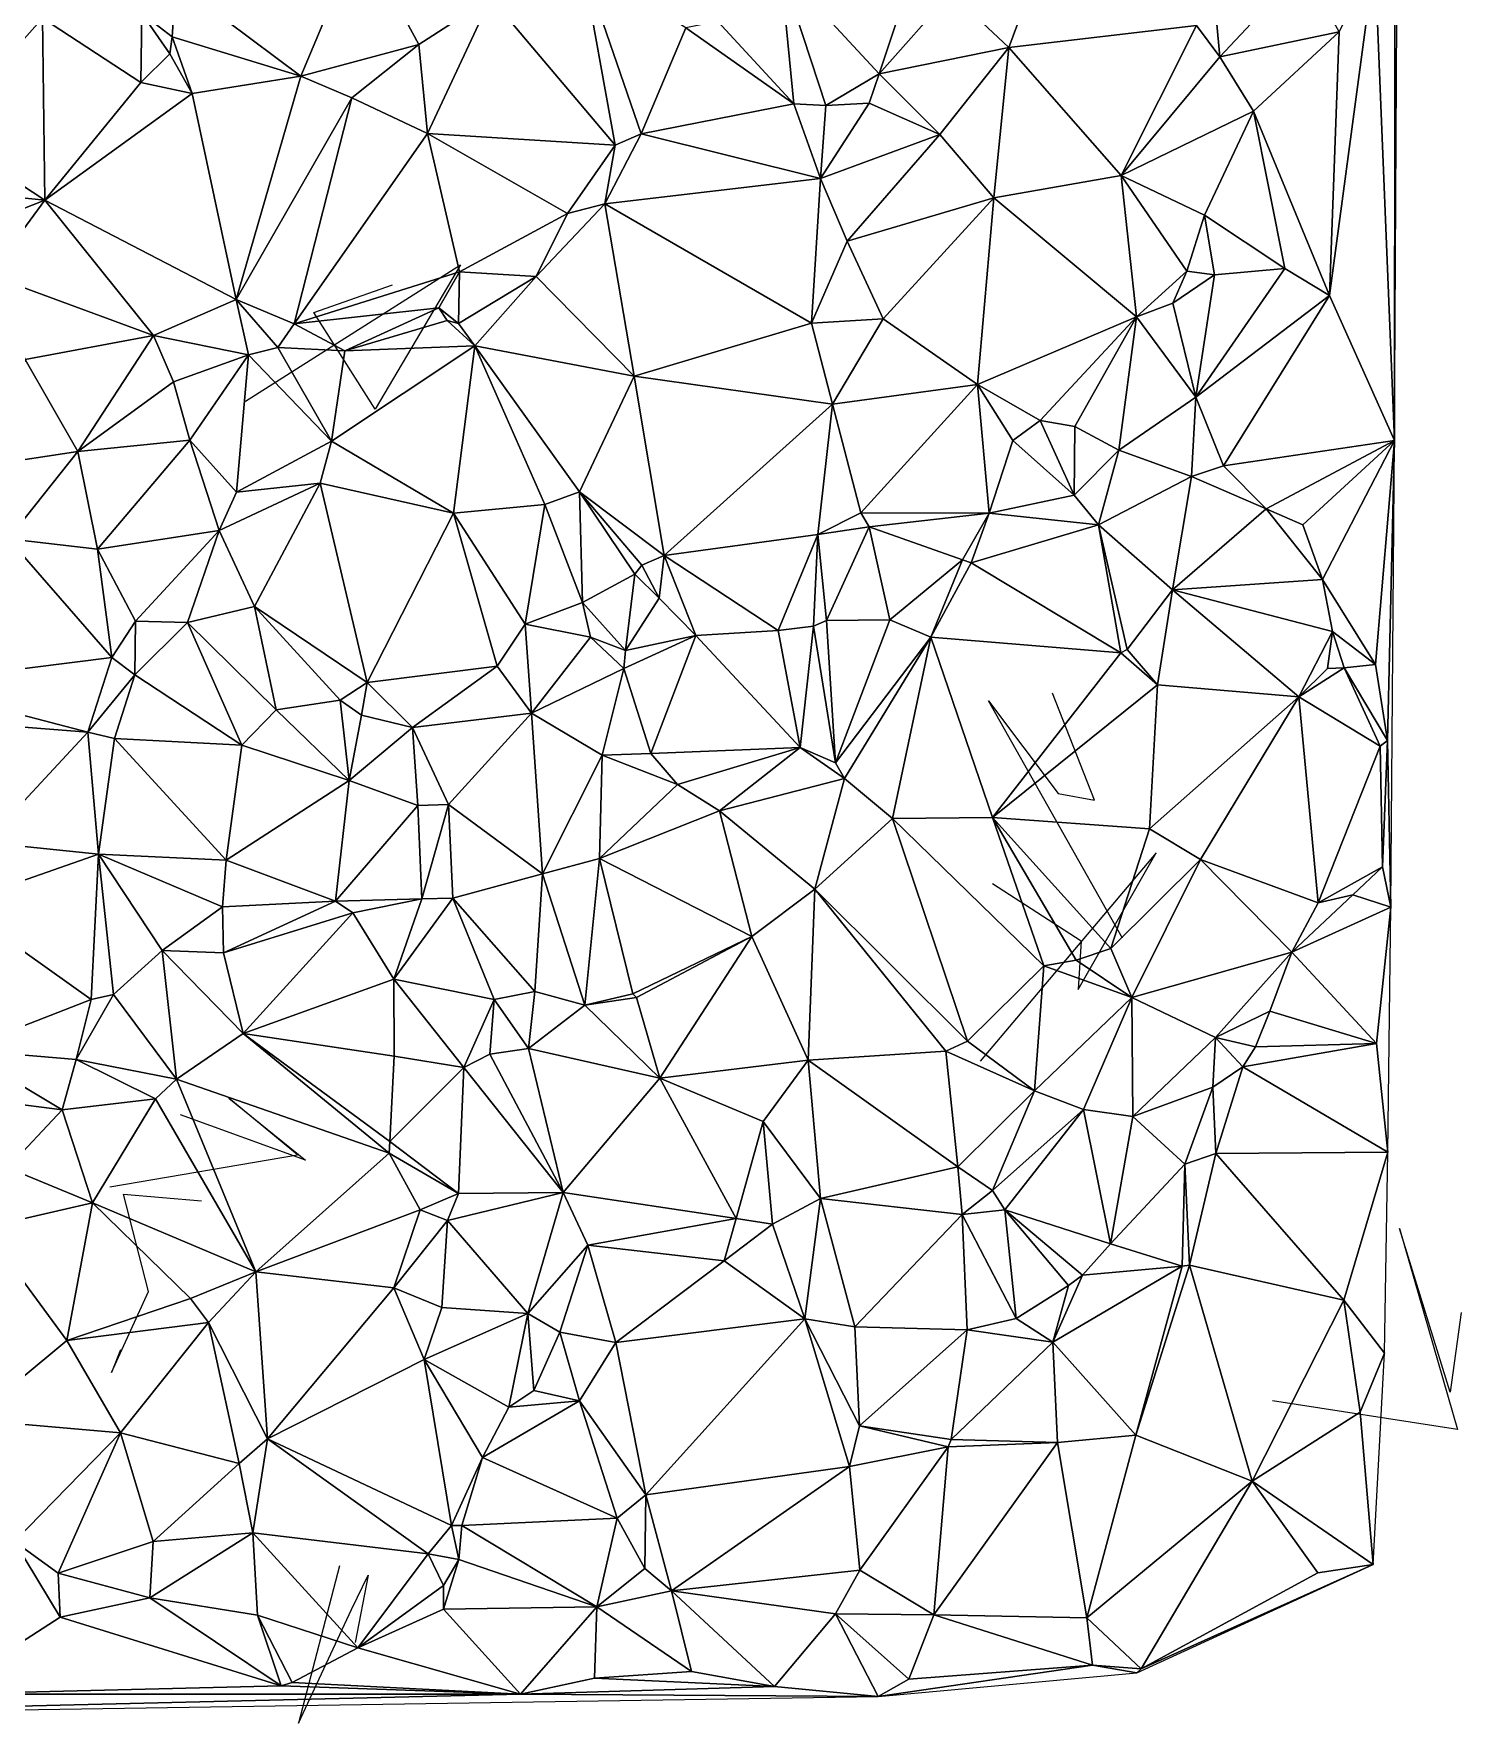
# Model space of a CAD drawing. Header units: metres. Extents: x -15 to 15.4, y -15 to 15.8.
# Drawn here: x 4.65 to 15.4, y -15.02 to -2.3 of the extents above; entities that cross this region are included whole.
import ezdxf

# ---------------------------------------------------------------- set-up
doc = ezdxf.new("R2010")
doc.units = ezdxf.units.M
doc.layers.add('CRACKS', color=1, linetype='Continuous')
doc.layers.add('STREET_MESH', color=7, linetype='Continuous')

msp = doc.modelspace()

# ---------------------------------------------------------------- linework, layer by layer
at = {"layer": 'CRACKS'}
for points in [[(6.241, -5.068, 0.1), (7.861, -4.042, 0.1), (7.218, -5.13, 0.1), (6.756, -4.4, 0.1), (7.347, -4.194, 0.1)], [(12.845, -9.113, 0.1), (11.836, -7.325, 0.1), (12.36, -8.022, 0.1), (12.635, -8.074, 0.1), (12.317, -7.268, 0.1)], [(11.865, -8.701, 0.1), (12.533, -9.132, 0.1), (12.51, -9.5, 0.1), (13.098, -8.469, 0.1), (11.772, -10.039, 0.1)], [(5.219, -10.985, 0.1), (6.634, -10.745, 0.1), (6.115, -10.318, 0.1), (6.694, -10.783, 0.1), (5.751, -10.442, 0.1)], [(5.299, -12.213, 0.1), (5.232, -12.383, 0.1), (5.511, -11.774, 0.1), (5.323, -11.04, 0.1), (5.909, -11.09, 0.1)], [(15.395, -11.931, 0.1), (15.312, -12.531, 0.1), (14.931, -11.299, 0.1), (15.366, -12.813, 0.1), (13.973, -12.595, 0.1)], [(6.95, -13.839, 0.1), (6.641, -15.023, 0.1), (7.039, -14.168, 0.1), (7.166, -13.908, 0.1), (7.067, -14.416, 0.1)]]:
    msp.add_polyline3d(points, dxfattribs=at)
at = {"layer": 'STREET_MESH'}
for points in [[(14.97, 8.73), (14.897, 0.512), (14.893, -5.364)], [(14.897, 0.512), (14.744, -1.728), (14.893, -5.364)], [(7.103, -1.562), (5.718, -1.917), (6.657, -2.622)], [(7.103, -1.562), (6.657, -2.622), (7.546, -2.384)], [(8.088, -2.033), (7.103, -1.562), (7.546, -2.384)], [(8.088, -2.033), (9.025, -3.142), (8.777, -1.763)], [(9.22, -3.055), (9.558, -2.257), (8.777, -1.763)], [(9.025, -3.142), (9.22, -3.055), (8.777, -1.763)], [(14.744, -1.728), (14.403, -4.273), (14.893, -5.364)], [(14.477, -2.288), (14.403, -4.273), (14.744, -1.728)], [(4.002, -1.813), (3.951, -3.044), (4.712, -2.186)], [(10.37, -2.83), (10.269, -1.801), (9.798, -2.211)], [(11.012, -2.605), (11.259, -1.867), (10.269, -1.801)], [(10.612, -2.843), (11.012, -2.605), (10.269, -1.801)], [(10.37, -2.83), (10.612, -2.843), (10.269, -1.801)], [(11.012, -2.605), (11.552, -1.993), (11.259, -1.867)], [(12.192, -1.857), (11.552, -1.993), (11.99, -2.405)], [(13.402, -2.241), (12.192, -1.857), (11.99, -2.405)], [(13.525, -1.899), (13.402, -2.241), (13.577, -2.476)], [(14.208, -1.804), (13.525, -1.899), (13.577, -2.476)], [(14.477, -2.288), (14.208, -1.804), (13.577, -2.476)], [(5.718, -1.917), (5.46, -2.151), (5.688, -2.326)], [(6.657, -2.622), (5.718, -1.917), (5.688, -2.326)], [(7.611, -3.054), (8.088, -2.033), (7.546, -2.384)], [(7.611, -3.054), (9.025, -3.142), (8.088, -2.033)], [(11.552, -1.993), (11.012, -2.605), (11.99, -2.405)], [(5.452, -2.67), (5.46, -2.151), (4.712, -2.186)], [(5.671, -2.453), (5.46, -2.151), (5.452, -2.67)], [(5.46, -2.151), (5.671, -2.453), (5.688, -2.326)], [(3.951, -3.044), (4.73, -3.556), (4.712, -2.186)], [(4.73, -3.556), (5.452, -2.67), (4.712, -2.186)], [(9.22, -3.055), (10.37, -2.83), (9.558, -2.257)], [(9.558, -2.257), (10.37, -2.83), (9.798, -2.211)], [(12.834, -3.369), (13.402, -2.241), (11.99, -2.405)], [(13.402, -2.241), (12.834, -3.369), (13.577, -2.476)], [(13.832, -2.885), (14.477, -2.288), (13.577, -2.476)], [(14.477, -2.288), (13.832, -2.885), (14.403, -4.273)], [(5.671, -2.453), (5.841, -2.753), (5.688, -2.326)], [(5.841, -2.753), (6.657, -2.622), (5.688, -2.326)], [(6.657, -2.622), (7.041, -2.784), (7.546, -2.384)], [(7.041, -2.784), (7.611, -3.054), (7.546, -2.384)], [(11.012, -2.605), (11.469, -3.06), (11.99, -2.405)], [(11.469, -3.06), (11.876, -3.538), (11.99, -2.405)], [(11.876, -3.538), (12.834, -3.369), (11.99, -2.405)], [(5.671, -2.453), (5.452, -2.67), (5.841, -2.753)], [(12.834, -3.369), (13.832, -2.885), (13.577, -2.476)], [(5.452, -2.67), (4.73, -3.556), (5.841, -2.753)], [(6.657, -2.622), (5.841, -2.753), (6.171, -4.304)], [(7.041, -2.784), (6.657, -2.622), (6.171, -4.304)], [(11.012, -2.605), (10.612, -2.843), (10.938, -2.825)], [(11.469, -3.06), (11.012, -2.605), (10.938, -2.825)], [(5.841, -2.753), (4.73, -3.556), (6.171, -4.304)], [(6.608, -4.486), (7.041, -2.784), (6.171, -4.304)], [(7.041, -2.784), (6.608, -4.486), (7.611, -3.054)], [(10.571, -3.393), (10.37, -2.83), (9.22, -3.055)], [(10.37, -2.83), (10.571, -3.393), (10.612, -2.843)], [(10.571, -3.393), (11.469, -3.06), (10.938, -2.825)], [(10.612, -2.843), (10.571, -3.393), (10.938, -2.825)], [(13.832, -2.885), (12.834, -3.369), (13.461, -3.668)], [(14.068, -4.071), (13.832, -2.885), (13.461, -3.668)], [(13.832, -2.885), (14.068, -4.071), (14.403, -4.273)], [(3.847, -3.466), (4.73, -3.556), (3.951, -3.044)], [(7.611, -3.054), (6.608, -4.486), (7.853, -4.096)], [(8.666, -3.655), (7.611, -3.054), (7.853, -4.096)], [(8.666, -3.655), (9.025, -3.142), (7.611, -3.054)], [(9.025, -3.142), (8.666, -3.655), (8.947, -3.583)], [(9.22, -3.055), (9.025, -3.142), (8.947, -3.583)], [(10.571, -3.393), (9.22, -3.055), (8.947, -3.583)], [(10.571, -3.393), (10.772, -3.864), (11.469, -3.06)], [(11.469, -3.06), (10.772, -3.864), (11.876, -3.538)], [(10.503, -4.481), (10.571, -3.393), (8.947, -3.583)], [(10.772, -3.864), (10.571, -3.393), (10.503, -4.481)], [(12.95, -4.435), (12.834, -3.369), (11.876, -3.538)], [(12.834, -3.369), (13.328, -4.09), (13.461, -3.668)], [(13.328, -4.09), (12.834, -3.369), (12.95, -4.435)], [(4.73, -3.556), (3.847, -3.466), (3.991, -3.846)], [(4.314, -4.121), (4.73, -3.556), (3.991, -3.846)], [(5.548, -4.575), (4.73, -3.556), (4.314, -4.121)], [(4.73, -3.556), (5.548, -4.575), (6.171, -4.304)], [(11.876, -3.538), (10.772, -3.864), (11.043, -4.45)], [(11.753, -4.944), (11.876, -3.538), (11.043, -4.45)], [(11.753, -4.944), (12.95, -4.435), (11.876, -3.538)], [(8.429, -4.131), (8.666, -3.655), (7.853, -4.096)], [(8.947, -3.583), (8.429, -4.131), (9.169, -4.88)], [(8.666, -3.655), (8.429, -4.131), (8.947, -3.583)], [(10.503, -4.481), (8.947, -3.583), (9.169, -4.88)], [(13.328, -4.09), (13.538, -4.118), (13.461, -3.668)], [(13.538, -4.118), (14.068, -4.071), (13.461, -3.668)], [(10.772, -3.864), (10.503, -4.481), (11.043, -4.45)], [(14.403, -4.273), (14.068, -4.071), (13.398, -5.038)], [(14.068, -4.071), (13.538, -4.118), (13.398, -5.038)], [(4.582, -4.754), (5.548, -4.575), (4.314, -4.121)], [(6.608, -4.486), (7.696, -4.367), (7.853, -4.096)], [(7.696, -4.367), (7.845, -4.483), (7.853, -4.096)], [(7.845, -4.483), (8.429, -4.131), (7.853, -4.096)], [(7.845, -4.483), (7.968, -4.652), (8.429, -4.131)], [(8.429, -4.131), (7.968, -4.652), (9.169, -4.88)], [(13.328, -4.09), (12.95, -4.435), (13.223, -4.331)], [(13.538, -4.118), (13.328, -4.09), (13.223, -4.331)], [(13.398, -5.038), (13.538, -4.118), (13.223, -4.331)], [(5.548, -4.575), (6.265, -4.721), (6.171, -4.304)], [(6.265, -4.721), (6.486, -4.665), (6.171, -4.304)], [(6.486, -4.665), (6.608, -4.486), (6.171, -4.304)], [(13.604, -5.555), (14.403, -4.273), (13.398, -5.038)], [(14.403, -4.273), (13.604, -5.555), (14.893, -5.364)], [(7.696, -4.367), (6.608, -4.486), (6.99, -4.691)], [(7.759, -4.461), (7.696, -4.367), (6.99, -4.691)], [(7.759, -4.461), (7.845, -4.483), (7.696, -4.367)], [(10.503, -4.481), (10.661, -5.091), (11.043, -4.45)], [(10.661, -5.091), (11.753, -4.944), (11.043, -4.45)], [(12.95, -4.435), (11.753, -4.944), (12.226, -5.214)], [(12.485, -5.26), (12.95, -4.435), (12.226, -5.214)], [(12.817, -5.438), (12.95, -4.435), (12.485, -5.26)], [(12.95, -4.435), (12.817, -5.438), (13.398, -5.038)], [(12.95, -4.435), (13.398, -5.038), (13.223, -4.331)], [(5.548, -4.575), (4.582, -4.754), (4.978, -5.447)], [(5.548, -4.575), (4.978, -5.447), (5.699, -4.924)], [(6.265, -4.721), (5.548, -4.575), (5.699, -4.924)], [(6.99, -4.691), (6.608, -4.486), (6.486, -4.665)], [(7.759, -4.461), (6.99, -4.691), (7.968, -4.652)], [(7.845, -4.483), (7.759, -4.461), (7.968, -4.652)], [(10.661, -5.091), (10.503, -4.481), (9.169, -4.88)], [(6.486, -4.665), (6.265, -4.721), (6.889, -5.369)], [(6.99, -4.691), (6.486, -4.665), (6.889, -5.369)], [(7.968, -4.652), (6.99, -4.691), (6.889, -5.369)], [(7.807, -5.911), (7.968, -4.652), (6.889, -5.369)], [(7.807, -5.911), (8.494, -5.848), (7.968, -4.652)], [(7.968, -4.652), (8.757, -5.751), (9.169, -4.88)], [(8.494, -5.848), (8.757, -5.751), (7.968, -4.652)], [(4.978, -5.447), (4.582, -4.754), (4.317, -5.548)], [(5.821, -5.363), (6.265, -4.721), (5.699, -4.924)], [(6.265, -4.721), (5.821, -5.363), (6.174, -5.753)], [(6.265, -4.721), (6.174, -5.753), (6.889, -5.369)], [(4.978, -5.447), (5.821, -5.363), (5.699, -4.924)], [(8.757, -5.751), (9.393, -6.231), (9.169, -4.88)], [(9.393, -6.231), (10.661, -5.091), (9.169, -4.88)], [(10.875, -5.91), (11.753, -4.944), (10.661, -5.091)], [(10.875, -5.91), (11.84, -5.912), (11.753, -4.944)], [(11.753, -4.944), (12.019, -5.364), (12.226, -5.214)], [(11.84, -5.912), (12.019, -5.364), (11.753, -4.944)], [(12.817, -5.438), (13.364, -5.637), (13.398, -5.038)], [(13.364, -5.637), (13.604, -5.555), (13.398, -5.038)], [(10.661, -5.091), (9.393, -6.231), (10.551, -6.073)], [(10.875, -5.91), (10.661, -5.091), (10.551, -6.073)], [(12.019, -5.364), (12.482, -5.777), (12.226, -5.214)], [(12.482, -5.777), (12.485, -5.26), (12.226, -5.214)], [(12.482, -5.777), (12.817, -5.438), (12.485, -5.26)], [(4.456, -6.106), (4.978, -5.447), (4.317, -5.548)], [(4.456, -6.106), (5.128, -6.184), (4.978, -5.447)], [(5.128, -6.184), (5.821, -5.363), (4.978, -5.447)], [(5.821, -5.363), (5.128, -6.184), (6.044, -6.043)], [(6.174, -5.753), (5.821, -5.363), (6.044, -6.043)], [(6.174, -5.753), (6.803, -5.687), (6.889, -5.369)], [(6.803, -5.687), (7.807, -5.911), (6.889, -5.369)], [(12.482, -5.777), (12.019, -5.364), (11.84, -5.912)], [(12.817, -5.438), (12.482, -5.777), (12.665, -6)], [(12.817, -5.438), (12.665, -6), (13.364, -5.637)], [(13.604, -5.555), (13.927, -5.879), (14.893, -5.364)], [(13.927, -5.879), (14.203, -6), (14.893, -5.364)], [(14.203, -6), (14.35, -6.411), (14.893, -5.364)], [(14.35, -6.411), (14.749, -7.052), (14.893, -5.364)], [(14.749, -7.052), (14.841, -7.624), (14.893, -5.364)], [(14.841, -7.624), (14.864, -8.879), (14.893, -5.364)], [(13.927, -5.879), (13.604, -5.555), (13.364, -5.637)], [(6.31, -6.614), (6.803, -5.687), (6.044, -6.043)], [(6.803, -5.687), (6.174, -5.753), (6.044, -6.043)], [(7.157, -7.186), (6.803, -5.687), (6.31, -6.614)], [(7.157, -7.186), (7.807, -5.911), (6.803, -5.687)], [(12.665, -6), (13.222, -6.49), (13.364, -5.637)], [(13.222, -6.49), (13.927, -5.879), (13.364, -5.637)], [(8.494, -5.848), (7.807, -5.911), (8.346, -6.748)], [(8.779, -6.586), (8.494, -5.848), (8.346, -6.748)], [(8.494, -5.848), (8.779, -6.586), (8.757, -5.751)], [(8.779, -6.586), (9.173, -6.372), (8.757, -5.751)], [(8.757, -5.751), (9.226, -6.304), (9.393, -6.231)], [(9.173, -6.372), (9.226, -6.304), (8.757, -5.751)], [(12.482, -5.777), (11.84, -5.912), (12.665, -6)], [(8.136, -7.064), (7.807, -5.911), (7.157, -7.186)], [(7.807, -5.911), (8.136, -7.064), (8.346, -6.748)], [(10.936, -6.016), (10.875, -5.91), (10.551, -6.073)], [(10.936, -6.016), (11.84, -5.912), (10.875, -5.91)], [(10.936, -6.016), (11.639, -6.264), (11.84, -5.912)], [(11.639, -6.264), (11.705, -6.285), (11.84, -5.912)], [(11.84, -5.912), (11.705, -6.285), (12.665, -6)], [(13.927, -5.879), (13.222, -6.49), (14.35, -6.411)], [(14.203, -6), (13.927, -5.879), (14.35, -6.411)], [(4.456, -6.106), (3.658, -7.198), (5.234, -6.998)], [(5.128, -6.184), (4.456, -6.106), (5.234, -6.998)], [(5.128, -6.184), (5.414, -6.726), (6.044, -6.043)], [(6.044, -6.043), (5.414, -6.726), (5.804, -6.735)], [(6.31, -6.614), (6.044, -6.043), (5.804, -6.735)], [(9.393, -6.231), (10.251, -6.796), (10.551, -6.073)], [(10.251, -6.796), (10.517, -6.764), (10.551, -6.073)], [(10.517, -6.764), (10.616, -6.721), (10.551, -6.073)], [(10.616, -6.721), (10.936, -6.016), (10.551, -6.073)], [(10.936, -6.016), (10.616, -6.721), (11.094, -6.715)], [(11.639, -6.264), (10.936, -6.016), (11.094, -6.715)], [(12.665, -6), (11.705, -6.285), (12.832, -6.964)], [(12.665, -6), (12.832, -6.964), (12.881, -6.94)], [(13.222, -6.49), (12.665, -6), (12.881, -6.94)], [(5.414, -6.726), (5.128, -6.184), (5.234, -6.998)], [(9.226, -6.304), (9.355, -6.553), (9.393, -6.231)], [(9.355, -6.553), (9.633, -6.834), (9.393, -6.231)], [(9.633, -6.834), (10.251, -6.796), (9.393, -6.231)], [(9.226, -6.304), (9.173, -6.372), (9.355, -6.553)], [(11.402, -6.846), (11.639, -6.264), (11.094, -6.715)], [(11.705, -6.285), (11.639, -6.264), (11.402, -6.846)], [(11.705, -6.285), (11.402, -6.846), (12.832, -6.964)], [(9.103, -6.946), (9.173, -6.372), (8.779, -6.586)], [(9.173, -6.372), (9.103, -6.946), (9.355, -6.553)], [(13.222, -6.49), (14.427, -6.804), (14.35, -6.411)], [(14.427, -6.804), (14.749, -7.052), (14.35, -6.411)], [(6.473, -7.393), (6.31, -6.614), (5.804, -6.735)], [(6.954, -7.32), (6.31, -6.614), (6.473, -7.393)], [(6.954, -7.32), (7.157, -7.186), (6.31, -6.614)], [(8.839, -6.847), (8.779, -6.586), (8.346, -6.748)], [(9.103, -6.946), (8.779, -6.586), (8.839, -6.847)], [(9.355, -6.553), (9.103, -6.946), (9.633, -6.834)], [(13.107, -7.205), (13.222, -6.49), (12.881, -6.94)], [(13.222, -6.49), (13.107, -7.205), (14.172, -7.294)], [(14.427, -6.804), (13.222, -6.49), (14.172, -7.294)], [(5.409, -7.129), (5.414, -6.726), (5.234, -6.998)], [(5.414, -6.726), (5.409, -7.129), (5.804, -6.735)], [(5.409, -7.129), (6.214, -7.66), (5.804, -6.735)], [(6.214, -7.66), (6.473, -7.393), (5.804, -6.735)], [(10.683, -7.791), (10.616, -6.721), (10.517, -6.764)], [(10.616, -6.721), (10.683, -7.791), (11.094, -6.715)], [(10.683, -7.791), (11.402, -6.846), (11.094, -6.715)], [(8.136, -7.064), (8.394, -7.419), (8.346, -6.748)], [(8.394, -7.419), (8.839, -6.847), (8.346, -6.748)], [(8.394, -7.419), (9.091, -7.083), (8.839, -6.847)], [(9.091, -7.083), (9.103, -6.946), (8.839, -6.847)], [(9.091, -7.083), (9.293, -7.721), (9.633, -6.834)], [(9.103, -6.946), (9.091, -7.083), (9.633, -6.834)], [(9.293, -7.721), (10.418, -7.677), (9.633, -6.834)], [(10.418, -7.677), (10.251, -6.796), (9.633, -6.834)], [(10.251, -6.796), (10.418, -7.677), (10.517, -6.764)], [(10.418, -7.677), (10.683, -7.791), (10.517, -6.764)], [(10.683, -7.791), (10.752, -7.911), (11.402, -6.846)], [(10.752, -7.911), (11.113, -8.211), (11.402, -6.846)], [(11.402, -6.846), (11.113, -8.211), (11.866, -8.205)], [(11.402, -6.846), (11.866, -8.205), (12.832, -6.964)], [(14.388, -7.082), (14.427, -6.804), (14.172, -7.294)], [(14.388, -7.082), (14.514, -7.076), (14.427, -6.804)], [(14.427, -6.804), (14.514, -7.076), (14.749, -7.052)], [(11.866, -8.205), (13.107, -7.205), (12.832, -6.964)], [(12.832, -6.964), (13.107, -7.205), (12.881, -6.94)], [(3.658, -7.198), (5.054, -7.561), (5.234, -6.998)], [(5.054, -7.561), (5.409, -7.129), (5.234, -6.998)], [(8.136, -7.064), (7.157, -7.186), (7.499, -7.527)], [(8.394, -7.419), (8.136, -7.064), (7.499, -7.527)], [(9.091, -7.083), (8.394, -7.419), (8.926, -7.734)], [(9.293, -7.721), (9.091, -7.083), (8.926, -7.734)], [(14.784, -7.666), (14.514, -7.076), (14.172, -7.294)], [(14.514, -7.076), (14.388, -7.082), (14.172, -7.294)], [(14.749, -7.052), (14.514, -7.076), (14.841, -7.624)], [(14.514, -7.076), (14.784, -7.666), (14.841, -7.624)], [(5.054, -7.561), (3.658, -7.198), (3.576, -7.446)], [(5.409, -7.129), (5.054, -7.561), (5.255, -7.608)], [(6.214, -7.66), (5.409, -7.129), (5.255, -7.608)], [(7.116, -7.432), (7.157, -7.186), (6.954, -7.32)], [(7.157, -7.186), (7.116, -7.432), (7.499, -7.527)], [(13.107, -7.205), (11.866, -8.205), (13.049, -8.29)], [(14.172, -7.294), (13.107, -7.205), (13.049, -8.29)], [(7.023, -7.924), (6.954, -7.32), (6.473, -7.393)], [(7.116, -7.432), (6.954, -7.32), (7.023, -7.924)], [(13.431, -8.521), (14.172, -7.294), (13.049, -8.29)], [(13.431, -8.521), (14.319, -8.846), (14.172, -7.294)], [(14.319, -8.846), (14.784, -7.666), (14.172, -7.294)], [(4.282, -8.391), (5.054, -7.561), (3.576, -7.446)], [(6.214, -7.66), (7.023, -7.924), (6.473, -7.393)], [(7.499, -7.527), (7.116, -7.432), (7.023, -7.924)], [(7.771, -8.105), (8.394, -7.419), (7.499, -7.527)], [(7.771, -8.105), (8.477, -8.628), (8.394, -7.419)], [(8.394, -7.419), (8.477, -8.628), (8.926, -7.734)], [(5.135, -8.48), (5.054, -7.561), (4.282, -8.391)], [(5.054, -7.561), (5.135, -8.48), (5.255, -7.608)], [(5.135, -8.48), (6.095, -8.525), (5.255, -7.608)], [(6.095, -8.525), (6.214, -7.66), (5.255, -7.608)], [(7.539, -8.114), (7.499, -7.527), (7.023, -7.924)], [(7.539, -8.114), (7.771, -8.105), (7.499, -7.527)], [(14.784, -7.666), (14.803, -8.575), (14.841, -7.624)], [(14.841, -7.624), (14.803, -8.575), (14.864, -8.879)], [(6.095, -8.525), (7.023, -7.924), (6.214, -7.66)], [(8.477, -8.628), (8.907, -8.512), (8.926, -7.734)], [(8.907, -8.512), (9.493, -7.955), (8.926, -7.734)], [(9.493, -7.955), (9.293, -7.721), (8.926, -7.734)], [(9.493, -7.955), (10.418, -7.677), (9.293, -7.721)], [(10.418, -7.677), (9.493, -7.955), (9.81, -8.153)], [(10.752, -7.911), (10.418, -7.677), (9.81, -8.153)], [(10.683, -7.791), (10.418, -7.677), (10.752, -7.911)], [(14.803, -8.575), (14.784, -7.666), (14.319, -8.846)], [(6.095, -8.525), (6.918, -8.833), (7.023, -7.924)], [(6.918, -8.833), (7.539, -8.114), (7.023, -7.924)], [(9.493, -7.955), (8.907, -8.512), (9.81, -8.153)], [(10.752, -7.911), (9.81, -8.153), (10.528, -8.744)], [(11.113, -8.211), (10.752, -7.911), (10.528, -8.744)], [(6.918, -8.833), (7.57, -8.815), (7.539, -8.114)], [(7.57, -8.815), (7.771, -8.105), (7.539, -8.114)], [(7.771, -8.105), (7.57, -8.815), (7.803, -8.81)], [(7.771, -8.105), (7.803, -8.81), (8.477, -8.628)], [(8.907, -8.512), (10.053, -9.099), (9.81, -8.153)], [(9.81, -8.153), (10.053, -9.099), (10.528, -8.744)], [(11.677, -9.887), (11.113, -8.211), (10.528, -8.744)], [(11.113, -8.211), (12.252, -9.32), (11.866, -8.205)], [(11.113, -8.211), (11.677, -9.887), (12.252, -9.32)], [(11.866, -8.205), (12.758, -9.189), (13.049, -8.29)], [(12.758, -9.189), (11.866, -8.205), (12.495, -9.279)], [(11.866, -8.205), (12.252, -9.32), (12.495, -9.279)], [(4.065, -8.853), (5.135, -8.48), (4.282, -8.391)], [(12.758, -9.189), (13.431, -8.521), (13.049, -8.29)], [(4.065, -8.853), (5.079, -9.573), (5.135, -8.48)], [(5.079, -9.573), (5.248, -9.536), (5.135, -8.48)], [(6.069, -8.876), (6.095, -8.525), (5.135, -8.48)], [(5.248, -9.536), (5.613, -9.204), (5.135, -8.48)], [(5.613, -9.204), (6.069, -8.876), (5.135, -8.48)], [(8.477, -8.628), (8.796, -9.616), (8.907, -8.512)], [(8.907, -8.512), (8.796, -9.616), (9.157, -9.532)], [(10.053, -9.099), (8.907, -8.512), (9.157, -9.532)], [(12.758, -9.189), (12.914, -9.558), (13.431, -8.521)], [(12.914, -9.558), (14.119, -9.217), (13.431, -8.521)], [(13.431, -8.521), (14.119, -9.217), (14.319, -8.846)], [(6.069, -8.876), (6.918, -8.833), (6.095, -8.525)], [(8.477, -8.628), (7.803, -8.81), (8.42, -9.514)], [(8.796, -9.616), (8.477, -8.628), (8.42, -9.514)], [(14.579, -8.785), (14.803, -8.575), (14.319, -8.846)], [(14.803, -8.575), (14.579, -8.785), (14.864, -8.879)], [(10.528, -8.744), (10.053, -9.099), (10.477, -10.03)], [(11.515, -9.964), (10.528, -8.744), (10.477, -10.03)], [(11.677, -9.887), (10.528, -8.744), (11.515, -9.964)], [(5.079, -9.573), (4.065, -8.853), (4.105, -9.952)], [(6.069, -8.876), (5.613, -9.204), (6.075, -9.223)], [(6.918, -8.833), (6.069, -8.876), (6.075, -9.223)], [(7.049, -8.922), (6.918, -8.833), (6.075, -9.223)], [(7.049, -8.922), (7.57, -8.815), (6.918, -8.833)], [(7.57, -8.815), (7.049, -8.922), (7.358, -9.422)], [(8.113, -9.575), (7.803, -8.81), (7.358, -9.422)], [(7.803, -8.81), (7.57, -8.815), (7.358, -9.422)], [(7.803, -8.81), (8.113, -9.575), (8.42, -9.514)], [(14.579, -8.785), (14.119, -9.217), (14.864, -8.879)], [(14.119, -9.217), (14.579, -8.785), (14.319, -8.846)], [(14.119, -9.217), (14.756, -9.905), (14.864, -8.879)], [(14.756, -9.905), (14.843, -10.723), (14.864, -8.879)], [(6.225, -9.83), (7.049, -8.922), (6.075, -9.223)], [(7.358, -9.422), (7.049, -8.922), (6.225, -9.83)], [(9.186, -9.56), (10.053, -9.099), (9.157, -9.532)], [(9.186, -9.56), (9.361, -10.166), (10.053, -9.099)], [(10.053, -9.099), (9.361, -10.166), (10.477, -10.03)], [(5.723, -10.174), (5.613, -9.204), (5.248, -9.536)], [(5.613, -9.204), (6.225, -9.83), (6.075, -9.223)], [(5.613, -9.204), (5.723, -10.174), (6.225, -9.83)], [(12.252, -9.32), (12.914, -9.558), (12.495, -9.279)], [(12.914, -9.558), (12.758, -9.189), (12.495, -9.279)], [(14.119, -9.217), (12.914, -9.558), (13.544, -9.861)], [(13.954, -9.663), (14.119, -9.217), (13.544, -9.861)], [(14.119, -9.217), (13.954, -9.663), (14.756, -9.905)], [(12.252, -9.32), (11.677, -9.887), (12.181, -10.261)], [(12.252, -9.32), (12.181, -10.261), (12.914, -9.558)], [(5.723, -10.174), (5.248, -9.536), (4.967, -10.027)], [(5.248, -9.536), (5.079, -9.573), (4.967, -10.027)], [(7.361, -10.002), (7.358, -9.422), (6.225, -9.83)], [(8.113, -9.575), (7.358, -9.422), (7.886, -10.086)], [(7.358, -9.422), (7.361, -10.002), (7.886, -10.086)], [(8.113, -9.575), (8.373, -9.944), (8.42, -9.514)], [(8.373, -9.944), (8.796, -9.616), (8.42, -9.514)], [(8.796, -9.616), (9.186, -9.56), (9.157, -9.532)], [(5.079, -9.573), (4.105, -9.952), (4.967, -10.027)], [(8.113, -9.575), (7.886, -10.086), (8.08, -9.985)], [(8.373, -9.944), (8.113, -9.575), (8.08, -9.985)], [(8.796, -9.616), (8.373, -9.944), (9.361, -10.166)], [(9.186, -9.56), (8.796, -9.616), (9.361, -10.166)], [(12.914, -9.558), (12.181, -10.261), (12.552, -10.403)], [(12.914, -9.558), (12.552, -10.403), (12.922, -10.454)], [(13.544, -9.861), (12.914, -9.558), (12.922, -10.454)], [(13.845, -9.931), (13.954, -9.663), (13.544, -9.861)], [(13.954, -9.663), (13.845, -9.931), (14.756, -9.905)], [(6.225, -9.83), (5.723, -10.174), (7.322, -10.73)], [(7.329, -10.643), (6.225, -9.83), (7.322, -10.73)], [(7.329, -10.643), (7.361, -10.002), (6.225, -9.83)], [(12.181, -10.261), (11.677, -9.887), (11.515, -9.964)], [(13.524, -10.234), (13.544, -9.861), (12.922, -10.454)], [(13.524, -10.234), (13.751, -10.082), (13.544, -9.861)], [(13.751, -10.082), (13.845, -9.931), (13.544, -9.861)], [(14.756, -9.905), (13.751, -10.082), (14.843, -10.723)], [(13.845, -9.931), (13.751, -10.082), (14.756, -9.905)], [(3.999, -10.295), (4.86, -10.404), (4.105, -9.952)], [(4.105, -9.952), (4.86, -10.404), (4.967, -10.027)], [(4.86, -10.404), (5.564, -10.322), (4.967, -10.027)], [(5.564, -10.322), (5.723, -10.174), (4.967, -10.027)], [(7.361, -10.002), (7.329, -10.643), (7.886, -10.086)], [(8.08, -9.985), (7.886, -10.086), (8.633, -11.027)], [(8.373, -9.944), (8.08, -9.985), (8.633, -11.027)], [(9.361, -10.166), (8.373, -9.944), (8.633, -11.027)], [(9.361, -10.166), (10.14, -10.494), (10.477, -10.03)], [(10.14, -10.494), (10.572, -11.073), (10.477, -10.03)], [(11.605, -10.835), (11.515, -9.964), (10.477, -10.03)], [(10.572, -11.073), (11.605, -10.835), (10.477, -10.03)], [(11.605, -10.835), (12.181, -10.261), (11.515, -9.964)], [(5.723, -10.174), (5.564, -10.322), (6.319, -11.624)], [(5.723, -10.174), (6.319, -11.624), (7.322, -10.73)], [(7.329, -10.643), (7.844, -11.034), (7.886, -10.086)], [(7.886, -10.086), (7.844, -11.034), (8.633, -11.027)], [(9.936, -11.222), (9.361, -10.166), (8.633, -11.027)], [(10.14, -10.494), (9.361, -10.166), (9.936, -11.222)], [(13.751, -10.082), (13.524, -10.234), (13.548, -10.734)], [(13.751, -10.082), (13.548, -10.734), (14.843, -10.723)], [(4.86, -10.404), (3.999, -10.295), (4.452, -10.842)], [(11.605, -10.835), (11.866, -11.013), (12.181, -10.261)], [(12.181, -10.261), (11.866, -11.013), (12.552, -10.403)], [(13.313, -10.813), (13.524, -10.234), (12.922, -10.454)], [(13.524, -10.234), (13.313, -10.813), (13.548, -10.734)], [(4.86, -10.404), (4.452, -10.842), (5.09, -11.106)], [(5.564, -10.322), (4.86, -10.404), (5.09, -11.106)], [(5.564, -10.322), (5.09, -11.106), (6.319, -11.624)], [(11.866, -11.013), (11.958, -11.159), (12.552, -10.403)], [(11.958, -11.159), (12.754, -11.413), (12.552, -10.403)], [(12.552, -10.403), (12.754, -11.413), (12.922, -10.454)], [(10.21, -11.267), (10.14, -10.494), (9.936, -11.222)], [(10.14, -10.494), (10.21, -11.267), (10.572, -11.073)], [(12.754, -11.413), (13.313, -10.813), (12.922, -10.454)], [(7.844, -11.034), (7.329, -10.643), (7.322, -10.73)], [(6.319, -11.624), (7.556, -11.159), (7.322, -10.73)], [(7.556, -11.159), (7.844, -11.034), (7.322, -10.73)], [(13.548, -10.734), (13.313, -10.813), (13.348, -11.574)], [(14.512, -11.838), (13.548, -10.734), (13.348, -11.574)], [(13.548, -10.734), (14.512, -11.838), (14.843, -10.723)], [(14.843, -10.723), (14.512, -11.838), (14.817, -12.236)], [(5.09, -11.106), (4.452, -10.842), (4.271, -11.293)], [(11.637, -11.192), (11.605, -10.835), (10.572, -11.073)], [(11.605, -10.835), (11.637, -11.192), (11.866, -11.013)], [(12.754, -11.413), (13.293, -11.582), (13.313, -10.813)], [(13.313, -10.813), (13.293, -11.582), (13.348, -11.574)], [(7.844, -11.034), (7.556, -11.159), (7.762, -11.237)], [(8.633, -11.027), (7.762, -11.237), (8.368, -11.939)], [(7.844, -11.034), (7.762, -11.237), (8.633, -11.027)], [(8.818, -11.425), (8.633, -11.027), (8.368, -11.939)], [(8.818, -11.425), (9.936, -11.222), (8.633, -11.027)], [(11.866, -11.013), (11.637, -11.192), (11.958, -11.159)], [(5.09, -11.106), (4.271, -11.293), (4.897, -12.142)], [(5.828, -11.826), (5.09, -11.106), (4.897, -12.142)], [(5.09, -11.106), (5.828, -11.826), (6.319, -11.624)], [(7.359, -11.744), (7.556, -11.159), (6.319, -11.624)], [(7.762, -11.237), (7.556, -11.159), (7.359, -11.744)], [(10.572, -11.073), (10.21, -11.267), (10.454, -11.979)], [(10.572, -11.073), (10.454, -11.979), (10.829, -12.04)], [(11.637, -11.192), (10.572, -11.073), (10.829, -12.04)], [(11.676, -12.062), (11.637, -11.192), (10.829, -12.04)], [(11.958, -11.159), (11.637, -11.192), (12.045, -11.975)], [(11.637, -11.192), (11.676, -12.062), (12.045, -11.975)], [(12.439, -11.727), (11.958, -11.159), (12.045, -11.975)], [(12.439, -11.727), (12.543, -11.651), (11.958, -11.159)], [(12.543, -11.651), (12.754, -11.413), (11.958, -11.159)], [(4.897, -12.142), (4.271, -11.293), (4.175, -12.738)], [(7.719, -11.894), (7.762, -11.237), (7.359, -11.744)], [(7.762, -11.237), (7.719, -11.894), (8.368, -11.939)], [(9.936, -11.222), (8.818, -11.425), (9.845, -11.541)], [(10.21, -11.267), (9.936, -11.222), (9.845, -11.541)], [(10.454, -11.979), (10.21, -11.267), (9.845, -11.541)], [(8.607, -12.078), (8.818, -11.425), (8.368, -11.939)], [(8.818, -11.425), (8.607, -12.078), (9.031, -12.158)], [(8.818, -11.425), (9.031, -12.158), (9.845, -11.541)], [(12.754, -11.413), (12.543, -11.651), (13.293, -11.582)], [(9.031, -12.158), (10.454, -11.979), (9.845, -11.541)], [(13.348, -11.574), (12.946, -12.854), (13.822, -13.202)], [(13.293, -11.582), (12.946, -12.854), (13.348, -11.574)], [(14.512, -11.838), (13.348, -11.574), (13.822, -13.202)], [(5.828, -11.826), (5.962, -12.006), (6.319, -11.624)], [(5.962, -12.006), (6.406, -12.883), (6.319, -11.624)], [(6.406, -12.883), (7.359, -11.744), (6.319, -11.624)], [(13.293, -11.582), (12.319, -12.155), (12.946, -12.854)], [(13.293, -11.582), (12.543, -11.651), (12.319, -12.155)], [(12.543, -11.651), (12.439, -11.727), (12.319, -12.155)], [(5.962, -12.006), (5.828, -11.826), (4.897, -12.142)], [(6.406, -12.883), (7.587, -12.285), (7.359, -11.744)], [(7.587, -12.285), (7.719, -11.894), (7.359, -11.744)], [(12.319, -12.155), (12.439, -11.727), (12.045, -11.975)], [(7.719, -11.894), (7.587, -12.285), (8.368, -11.939)], [(7.587, -12.285), (8.223, -12.645), (8.368, -11.939)], [(8.223, -12.645), (8.412, -12.518), (8.368, -11.939)], [(8.412, -12.518), (8.607, -12.078), (8.368, -11.939)], [(14.633, -12.682), (14.512, -11.838), (13.822, -13.202)], [(14.512, -11.838), (14.633, -12.682), (14.817, -12.236)], [(5.299, -12.836), (5.962, -12.006), (4.897, -12.142)], [(5.962, -12.006), (5.299, -12.836), (6.193, -13.067)], [(6.406, -12.883), (5.962, -12.006), (6.193, -13.067)], [(8.757, -12.596), (8.607, -12.078), (8.412, -12.518)], [(8.607, -12.078), (8.757, -12.596), (9.031, -12.158)], [(9.256, -13.304), (10.454, -11.979), (9.031, -12.158)], [(10.454, -11.979), (9.256, -13.304), (10.79, -13.09)], [(10.864, -12.784), (10.454, -11.979), (10.79, -13.09)], [(10.454, -11.979), (10.864, -12.784), (10.829, -12.04)], [(10.864, -12.784), (11.676, -12.062), (10.829, -12.04)], [(11.676, -12.062), (10.864, -12.784), (11.555, -12.887)], [(12.319, -12.155), (11.676, -12.062), (11.555, -12.887)], [(11.676, -12.062), (12.319, -12.155), (12.045, -11.975)], [(5.299, -12.836), (4.897, -12.142), (4.175, -12.738)], [(8.757, -12.596), (9.256, -13.304), (9.031, -12.158)], [(12.356, -12.909), (12.319, -12.155), (11.555, -12.887)], [(12.946, -12.854), (12.319, -12.155), (12.356, -12.909)], [(7.793, -13.536), (7.587, -12.285), (6.406, -12.883)], [(7.587, -12.285), (7.793, -13.536), (8.025, -13.024)], [(8.223, -12.645), (7.587, -12.285), (8.025, -13.024)], [(14.817, -12.236), (14.633, -12.682), (14.733, -13.828)], [(8.223, -12.645), (8.757, -12.596), (8.412, -12.518)], [(8.757, -12.596), (8.025, -13.024), (9.039, -13.479)], [(8.757, -12.596), (8.223, -12.645), (8.025, -13.024)], [(9.256, -13.304), (8.757, -12.596), (9.039, -13.479)], [(14.633, -12.682), (13.822, -13.202), (14.733, -13.828)], [(4.503, -13.654), (5.299, -12.836), (4.175, -12.738)], [(4.503, -13.654), (4.831, -13.893), (5.299, -12.836)], [(4.831, -13.893), (5.546, -13.654), (5.299, -12.836)], [(5.299, -12.836), (5.546, -13.654), (6.193, -13.067)], [(11.533, -12.942), (10.864, -12.784), (10.79, -13.09)], [(10.864, -12.784), (11.533, -12.942), (11.555, -12.887)], [(6.297, -13.591), (6.406, -12.883), (6.193, -13.067)], [(6.406, -12.883), (6.297, -13.591), (7.617, -13.748)], [(7.793, -13.536), (6.406, -12.883), (7.617, -13.748)], [(10.867, -13.871), (11.533, -12.942), (10.79, -13.09)], [(11.533, -12.942), (10.867, -13.871), (11.424, -14.207)], [(12.356, -12.909), (11.533, -12.942), (11.424, -14.207)], [(12.575, -14.23), (12.356, -12.909), (11.424, -14.207)], [(11.533, -12.942), (12.356, -12.909), (11.555, -12.887)], [(12.575, -14.23), (12.946, -12.854), (12.356, -12.909)], [(12.946, -12.854), (12.575, -14.23), (13.822, -13.202)], [(5.546, -13.654), (6.297, -13.591), (6.193, -13.067)], [(7.793, -13.536), (7.869, -13.534), (8.025, -13.024)], [(8.025, -13.024), (7.869, -13.534), (9.039, -13.479)], [(9.256, -13.304), (9.45, -14.026), (10.79, -13.09)], [(9.45, -14.026), (10.867, -13.871), (10.79, -13.09)], [(12.575, -14.23), (12.986, -14.614), (13.822, -13.202)], [(12.986, -14.614), (14.315, -13.892), (13.822, -13.202)], [(13.822, -13.202), (14.315, -13.892), (14.733, -13.828)], [(9.247, -13.859), (9.256, -13.304), (9.039, -13.479)], [(9.247, -13.859), (9.45, -14.026), (9.256, -13.304)], [(7.869, -13.534), (8.887, -14.147), (9.039, -13.479)], [(8.887, -14.147), (9.247, -13.859), (9.039, -13.479)], [(5.521, -14.08), (6.331, -14.21), (6.297, -13.591)], [(5.546, -13.654), (5.521, -14.08), (6.297, -13.591)], [(6.297, -13.591), (7.087, -14.455), (7.617, -13.748)], [(6.331, -14.21), (7.087, -14.455), (6.297, -13.591)], [(7.847, -13.79), (7.793, -13.536), (7.617, -13.748)], [(7.847, -13.79), (7.869, -13.534), (7.793, -13.536)], [(7.869, -13.534), (7.847, -13.79), (8.887, -14.147)], [(4.503, -13.654), (3.948, -14.805), (4.846, -14.226)], [(4.831, -13.893), (4.503, -13.654), (4.846, -14.226)], [(4.831, -13.893), (5.521, -14.08), (5.546, -13.654)], [(7.087, -14.455), (7.732, -13.987), (7.617, -13.748)], [(7.732, -13.987), (7.847, -13.79), (7.617, -13.748)], [(8.887, -14.147), (7.847, -13.79), (7.731, -14.164)], [(7.847, -13.79), (7.732, -13.987), (7.731, -14.164)], [(9.45, -14.026), (9.247, -13.859), (8.887, -14.147)], [(12.986, -14.614), (12.952, -14.645), (14.733, -13.828)], [(14.315, -13.892), (12.986, -14.614), (14.733, -13.828)], [(5.521, -14.08), (4.831, -13.893), (4.846, -14.226)], [(7.732, -13.987), (7.087, -14.455), (7.731, -14.164)], [(9.45, -14.026), (10.683, -14.201), (10.867, -13.871)], [(10.867, -13.871), (10.683, -14.201), (11.424, -14.207)], [(5.521, -14.08), (4.846, -14.226), (6.509, -14.743)], [(6.331, -14.21), (5.521, -14.08), (6.509, -14.743)], [(9.599, -14.633), (9.45, -14.026), (8.887, -14.147)], [(10.225, -14.747), (9.45, -14.026), (9.599, -14.633)], [(9.45, -14.026), (10.225, -14.747), (10.683, -14.201)], [(4.846, -14.226), (3.948, -14.805), (6.509, -14.743)], [(6.592, -14.717), (6.331, -14.21), (6.509, -14.743)], [(6.592, -14.717), (7.087, -14.455), (6.331, -14.21)], [(7.087, -14.455), (8.311, -14.805), (7.731, -14.164)], [(8.311, -14.805), (8.887, -14.147), (7.731, -14.164)], [(8.887, -14.147), (8.311, -14.805), (8.87, -14.685)], [(9.599, -14.633), (8.887, -14.147), (8.87, -14.685)], [(10.683, -14.201), (10.225, -14.747), (11.004, -14.822)], [(10.683, -14.201), (11.235, -14.692), (11.424, -14.207)], [(11.235, -14.692), (10.683, -14.201), (11.004, -14.822)], [(11.235, -14.692), (12.619, -14.586), (11.424, -14.207)], [(12.619, -14.586), (12.575, -14.23), (11.424, -14.207)], [(12.575, -14.23), (12.619, -14.586), (12.986, -14.614)], [(8.311, -14.805), (7.087, -14.455), (6.592, -14.717)], [(12.619, -14.586), (11.004, -14.822), (12.952, -14.645)], [(12.619, -14.586), (11.235, -14.692), (11.004, -14.822)], [(12.986, -14.614), (12.619, -14.586), (12.952, -14.645)], [(3.948, -14.805), (8.311, -14.805), (6.509, -14.743)], [(8.311, -14.805), (6.592, -14.717), (6.509, -14.743)], [(8.311, -14.805), (10.225, -14.747), (8.87, -14.685)], [(10.225, -14.747), (8.311, -14.805), (11.004, -14.822)], [(10.225, -14.747), (9.599, -14.633), (8.87, -14.685)], [(11.004, -14.822), (8.311, -14.805), (1.275, -14.972)], [(8.311, -14.805), (3.948, -14.805), (1.275, -14.972)]]:
    msp.add_3dface(points, dxfattribs=at)

doc.saveas('drawing.dxf')
